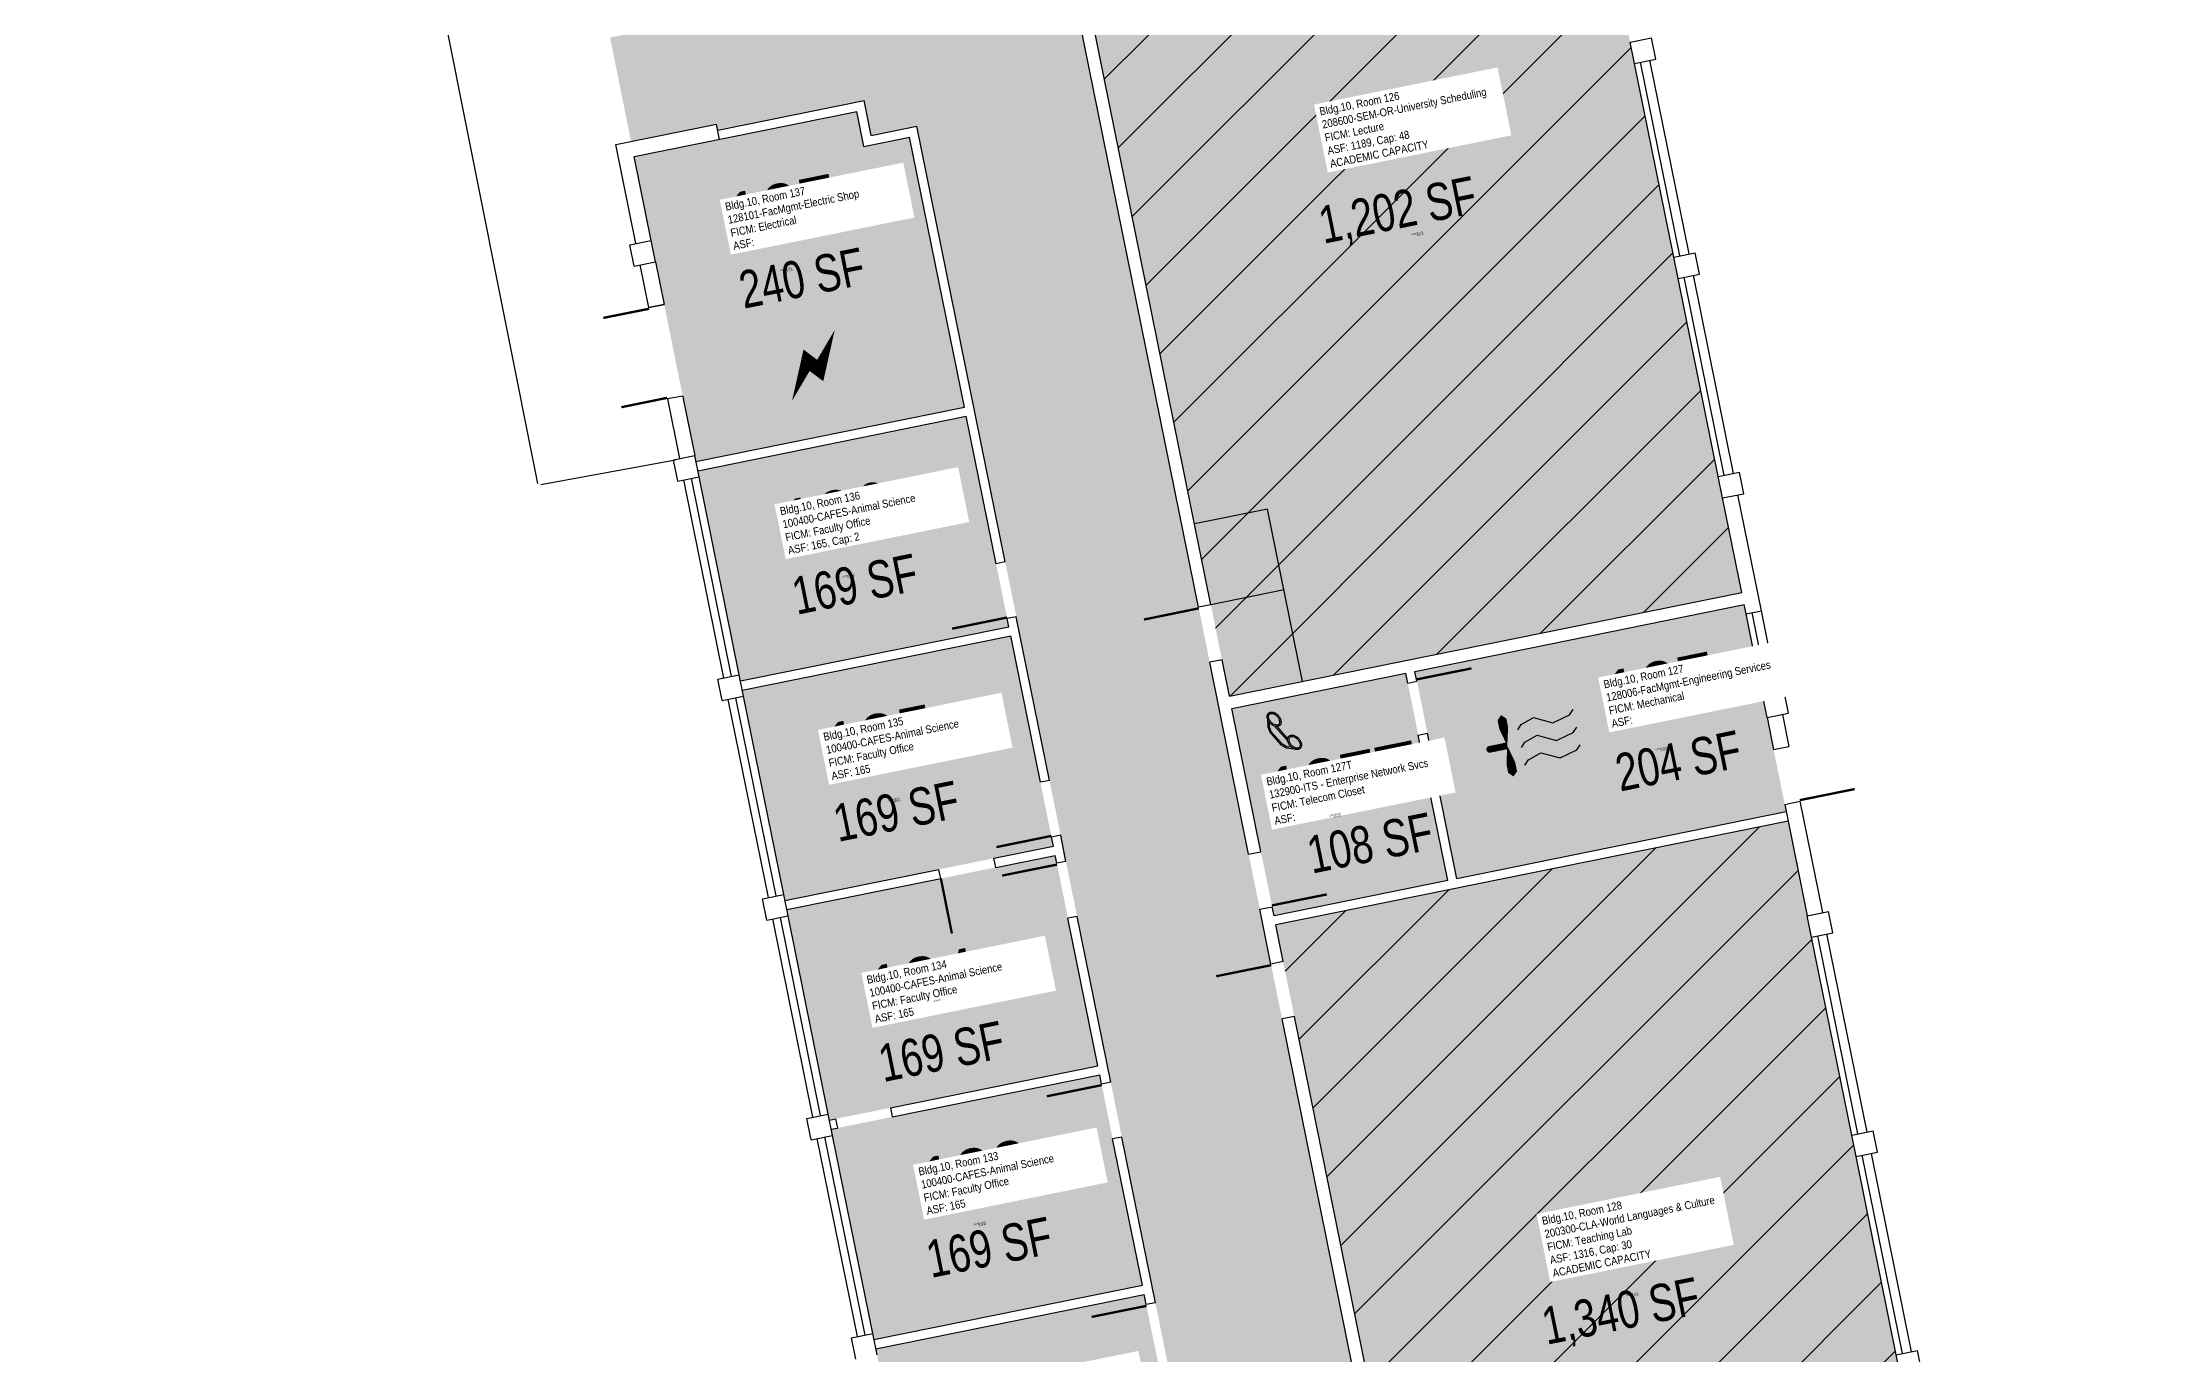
# Model space of a CAD drawing. Header units: inches. Extents: x 69210405 to 69213239, y 27678837 to 27683194.
# Drawn here: x 69210740 to 69212093, y 27679446 to 27680290 of the extents above; entities that cross this region are included whole.
import ezdxf
from ezdxf.enums import TextEntityAlignment as Align

# ---------------------------------------------------------------- set-up
doc = ezdxf.new("R2010")
doc.units = ezdxf.units.IN
doc.header["$LTSCALE"] = 0.25
doc.header["$MEASUREMENT"] = 0
doc.layers.get('0').update_dxf_attribs({"linetype": 'CONTINUOUS'})
for name, color, linetype in [('A-DOOR', 2, 'CONTINUOUS'), ('A-FLOR', 3, 'CONTINUOUS'), ('A-GLAZ', 1, 'CONTINUOUS'), ('A-IDEN-ICON', 4, 'CONTINUOUS'), ('A-IDEN-RNUM', 7, 'CONTINUOUS'), ('A-IDEN-SNUM', 4, 'CONTINUOUS'), ('A-IDEN-VNUM', 4, 'CONTINUOUS'), ('A-SITE', 3, 'CONTINUOUS'), ('A-WALL', 5, 'CONTINUOUS'), ('AREA-TEXT', 3, 'CONTINUOUS'), ('Rooms-Capacity', 4, 'CONTINUOUS'), ('Rooms-Category-Color', 7, 'CONTINUOUS'), ('Rooms-College-Color', 7, 'CONTINUOUS'), ('Rooms-Department-Color', 7, 'CONTINUOUS'), ('Rooms-Division-Color', 7, 'CONTINUOUS'), ('Rooms-Information', 7, 'CONTINUOUS')]:
    doc.layers.add(name, color=color, linetype=linetype)
doc.styles.add('CP_AREA', font='arial.ttf', dxfattribs={"height": 15})
doc.styles.add('CP_ROOMSNUMBER', font='arial.ttf', dxfattribs={"height": 1})
doc.styles.add('CP_ROOMVNUMBER', font='arial.ttf', dxfattribs={"width": 0.85, "height": 0.075})
pattern_1 = [(45, (0, 0), (-26.516504294, 26.516504294), [])]

# ---------------------------------------------------------------- blocks, each defined once
blk = doc.blocks.new('CPMECH')
at = {"color": 0, "linetype": 'ByBlock'}
for p, q in [((0.005, 0.025), (0.015, 0.035)), ((0.015, 0.035), (0.045, 0.045)), ((0.015, -0.005), (0.045, 0.005)), ((0.045, 0.045), (0.085, 0.025)), ((0.045, 0.005), (0.085, -0.015)), ((0.085, 0.025), (0.125, 0.035)), ((0.125, 0.035), (0.135, 0.045)), ((0.125, -0.005), (0.135, 0.005)), ((0.005, -0.015), (0.015, -0.005)), ((0.005, -0.055), (0.015, -0.045)), ((0.015, -0.045), (0.045, -0.035)), ((0.045, -0.035), (0.085, -0.055)), ((0.085, -0.015), (0.125, -0.005)), ((0.085, -0.055), (0.125, -0.045)), ((0.125, -0.045), (0.135, -0.035))]:
    blk.add_line(p, q, dxfattribs=at)
for points in [[(-0.025, -0.005, 0, 0.02, 0), (-0.025, 0.035, 0.02, 0.02, 0), (-0.025, 0.055, 0.02, 0, 0), (-0.025, 0.065, 0, 0, 0)], [(-0.025, -0.005, 0, 0.02, 0), (-0.025, -0.045, 0.02, 0.02, 0), (-0.025, -0.065, 0.02, 0, 0), (-0.025, -0.075, 0, 0, 0)]]:
    blk.add_lwpolyline(points, format="xyseb", dxfattribs=at)
at = {"color": 0, "linetype": 'ByBlock', "const_width": 0.015}
blk.add_lwpolyline([(-0.025, -0.005), (-0.065, -0.005)], dxfattribs=at)
at = {"color": 0, "linetype": 'ByBlock', "const_width": 0.0075}
blk.add_lwpolyline([(-0.0682, -0.0069, 1), (-0.0618, -0.0031, 1)], format="xyb", close=True, dxfattribs=at)
blk = doc.blocks.new('CPELECT')
at = {"color": 0, "linetype": 'ByBlock'}
blk.add_lwpolyline([(0.0623, 0.0629, 0, 0.03, 0), (0.0105, -0.0168, 0.03, 0.03, 0), (-0.0105, 0.0068, 0.03, 0, 0), (-0.0623, -0.0729, 0.03, 0, 0)], format="xyseb", dxfattribs=at)
blk = doc.blocks.new('CPPHONE')
at = {"color": 0, "linetype": 'ByBlock'}
for p, q in [((0.0096, 0.0252), (-0.0196, -0.0252)), ((0.0169, 0.0279), (-0.0182, -0.0329))]:
    blk.add_line(p, q, dxfattribs=at)
for points in [[(0.0288, 0.0786, 0.139889), (0.0216, 0.0804, 0.107118), (0.0122, 0.0781, 0.079812), (0.0039, 0.0722, 0.067459), (-0.0035, 0.0626, 0.067459), (-0.008, 0.0515, 0.079812), (-0.009, 0.0413, 0.107118), (-0.0064, 0.032, 0.139889), (-0.0012, 0.0267, 0.139889), (0.0061, 0.0248, 0.107118), (0.0155, 0.0272, 0.079812), (0.0238, 0.0331, 0.067459), (0.0312, 0.0426, 0.067459), (0.0357, 0.0538, 0.079812), (0.0367, 0.0639, 0.107118), (0.034, 0.0732, 0.139889)], [(0.0263, 0.0743, 0.139889), (0.0218, 0.0754, 0.107118), (0.0144, 0.0736, 0.079812), (0.0074, 0.0686, 0.067459), (0.0008, 0.0601, 0.067459), (-0.0032, 0.0502, 0.079812), (-0.004, 0.0417, 0.107118), (-0.0019, 0.0344, 0.139889), (0.0013, 0.031, 0.139889), (0.0059, 0.0298, 0.107118), (0.0133, 0.0317, 0.079812), (0.0203, 0.0367, 0.067459), (0.0268, 0.0451, 0.067459), (0.0309, 0.055, 0.079812), (0.0317, 0.0636, 0.107118), (0.0296, 0.0709, 0.139889)], [(-0.0262, -0.0167, 0.139889), (-0.0334, -0.0148, 0.107118), (-0.0428, -0.0172, 0.079812), (-0.0511, -0.0231, 0.067459), (-0.0585, -0.0326, 0.067459), (-0.063, -0.0438, 0.079812), (-0.064, -0.0539, 0.107118), (-0.0614, -0.0632, 0.139889), (-0.0562, -0.0686, 0.139889), (-0.0489, -0.0704, 0.107118), (-0.0395, -0.0681, 0.079812), (-0.0312, -0.0622, 0.067459), (-0.0238, -0.0526, 0.067459), (-0.0193, -0.0415, 0.079812), (-0.0183, -0.0313, 0.107118), (-0.021, -0.022, 0.139889)], [(-0.0287, -0.021, 0.139889), (-0.0332, -0.0198, 0.107118), (-0.0406, -0.0217, 0.079812), (-0.0476, -0.0267, 0.067459), (-0.0542, -0.0351, 0.067459), (-0.0582, -0.045, 0.079812), (-0.059, -0.0536, 0.107118), (-0.0569, -0.0609, 0.139889), (-0.0537, -0.0643, 0.139889), (-0.0491, -0.0654, 0.107118), (-0.0417, -0.0636, 0.079812), (-0.0347, -0.0586, 0.067459), (-0.0282, -0.0501, 0.067459), (-0.0241, -0.0402, 0.079812), (-0.0233, -0.0317, 0.107118), (-0.0254, -0.0244, 0.139889)]]:
    blk.add_lwpolyline(points, format="xyb", close=True, dxfattribs=at)
for points in [[(0.0364, 0.0572), (0.0417, 0.0308), (0.0382, 0.0108), (0.0082, -0.0411), (-0.0083, -0.0558), (-0.0338, -0.0645)], [(0.0334, 0.047), (0.0366, 0.0307), (0.0334, 0.0126), (0.0043, -0.0379), (-0.0109, -0.0514), (-0.0265, -0.0567)]]:
    blk.add_lwpolyline(points, dxfattribs=at)

msp = doc.modelspace()

# ---------------------------------------------------------------- hatches: boundary and pattern name
at = {"layer": 'Rooms-Capacity'}
h = msp.add_hatch(dxfattribs=at)
h.set_pattern_fill('ANSI31', color=256, scale=300, style=0)
h.set_pattern_definition(pattern_1)
h.paths.add_polyline_path([(69211503, 27679869.8), (69211832.3, 27679936.5), (69211820, 27679997.3), (69211817.2, 27680011), (69211791.4, 27680138.4), (69211788.6, 27680152.1), (69211763.4, 27680276.6), (69211760.6, 27680290.3), (69211732.6, 27680428.5), (69211468, 27680374.9), (69211454.5, 27680441.6), (69211389.8, 27680428.4)])
h = msp.add_hatch(dxfattribs=at)
h.set_pattern_fill('ANSI31', color=256, scale=300, style=0)
h.set_pattern_definition(pattern_1)
h.paths.add_polyline_path([(69211646.9, 27679160), (69211976.2, 27679226.7), (69211862.1, 27679789.5), (69211532.8, 27679722.8)])
at = {"layer": 'Rooms-Category-Color', "true_color": 0xadadad}
for points in [[(69211038.4, 27682122.3), (69211056, 27682125.9), (69211040.9, 27682200.4), (69211023.3, 27682196.8), (69211016.2, 27682232.1), (69211035.8, 27682236.1), (69211022.6, 27682300.8), (69211136.3, 27682323.8), (69211134.7, 27682331.7), (69211209.2, 27682346.8), (69212111.9, 27682529.7), (69212115.6, 27682511.6), (69212139.1, 27682516.3), (69212135.4, 27682534.5), (69212751, 27682659.2), (69212748.7, 27682671), (69212868.3, 27682695.2), (69212844.4, 27682812.8), (69210740, 27682386.4), (69210755.5, 27682309.9), (69210759.4, 27682310.7), (69210781.7, 27682200.9), (69210788.4, 27682167.6), (69210906, 27682191.4), (69211007.7, 27681689.7), (69211007.7, 27681689.7), (69211282.6, 27680333.3), (69211159.1, 27680308.2), (69211159.9, 27680304.3), (69211105, 27680293.2), (69211118.5, 27680226.5), (69211173.4, 27680237.6), (69211174.2, 27680233.7), (69211268.3, 27680252.8), (69211272.8, 27680230.2), (69211302.2, 27680236.2), (69211553.2, 27678997.7), (69211666.9, 27679020.8)], [(69211297.5, 27680229.1), (69211268.1, 27680223.2), (69211263.6, 27680245.7), (69211120.5, 27680216.7), (69211131.4, 27680162.8), (69211134.2, 27680149.1), (69211152.3, 27680059.9), (69211159.4, 27680024.6), (69211160.2, 27680020.7), (69211332.7, 27680055.6)], [(69211860.9, 27679795.4), (69211848.6, 27679856.1), (69211845.8, 27679869.9), (69211844.6, 27679875.7), (69211835.1, 27679922.8), (69211833.9, 27679928.7), (69211622.3, 27679885.8), (69211649.3, 27679752.5)], [(69211616.4, 27679884.6), (69211504.6, 27679861.9), (69211531.7, 27679728.6), (69211643.4, 27679751.3)]]:
    msp.add_hatch(color=253, dxfattribs=at).paths.add_polyline_path(points)
at = {"layer": 'Rooms-Category-Color', "true_color": 0xffff64}
msp.add_hatch(color=51, dxfattribs=at).paths.add_polyline_path([(69211503, 27679869.8), (69211832.3, 27679936.5), (69211820, 27679997.3), (69211817.2, 27680011), (69211791.4, 27680138.4), (69211788.6, 27680152.1), (69211763.4, 27680276.6), (69211760.6, 27680290.3), (69211732.6, 27680428.5), (69211468, 27680374.9), (69211454.5, 27680441.6), (69211389.8, 27680428.4)])
at = {"layer": 'Rooms-Category-Color', "true_color": 0xfa9ba3}
for points in [[(69211333.9, 27680049.8), (69211161.4, 27680014.8), (69211162.2, 27680010.9), (69211162.2, 27680010.9), (69211188, 27679883.5), (69211188, 27679883.5), (69211188.8, 27679879.6), (69211361.3, 27679914.5)], [(69211362.5, 27679908.6), (69211389.9, 27679773.4), (69211217.4, 27679738.4), (69211190, 27679873.7)], [(69211418.5, 27679632.3), (69211391.1, 27679767.5), (69211218.6, 27679732.6), (69211219.4, 27679728.6), (69211219.4, 27679728.6), (69211245.2, 27679601.2), (69211245.2, 27679601.2), (69211246, 27679597.3)], [(69211273.8, 27679460.1), (69211273.8, 27679460.1), (69211274.6, 27679456.2), (69211447.1, 27679491.1), (69211419.7, 27679626.4), (69211247.2, 27679591.4), (69211248, 27679587.5), (69211248, 27679587.5)], [(69211275.8, 27679450.3), (69211276.6, 27679446.4), (69211276.6, 27679446.4), (69211302.4, 27679319), (69211302.4, 27679319), (69211303.2, 27679315), (69211475.7, 27679350), (69211448.3, 27679485.2)]]:
    msp.add_hatch(color=241, dxfattribs=at).paths.add_polyline_path(points)
at = {"layer": 'Rooms-Category-Color', "true_color": 0xe3f498}
msp.add_hatch(color=61, dxfattribs=at).paths.add_polyline_path([(69211646.9, 27679160), (69211976.2, 27679226.7), (69211862.1, 27679789.5), (69211532.8, 27679722.8)])
at = {"layer": 'Rooms-College-Color', "true_color": 0xadadad}
for points in [[(69211038.4, 27682122.3), (69211056, 27682125.9), (69211040.9, 27682200.4), (69211023.3, 27682196.8), (69211016.2, 27682232.1), (69211035.8, 27682236.1), (69211022.6, 27682300.8), (69211136.3, 27682323.8), (69211134.7, 27682331.7), (69211209.2, 27682346.8), (69212111.9, 27682529.7), (69212115.6, 27682511.6), (69212139.1, 27682516.3), (69212135.4, 27682534.5), (69212751, 27682659.2), (69212748.7, 27682671), (69212868.3, 27682695.2), (69212844.4, 27682812.8), (69210740, 27682386.4), (69210755.5, 27682309.9), (69210759.4, 27682310.7), (69210781.7, 27682200.9), (69210788.4, 27682167.6), (69210906, 27682191.4), (69211007.7, 27681689.7), (69211007.7, 27681689.7), (69211282.6, 27680333.3), (69211159.1, 27680308.2), (69211159.9, 27680304.3), (69211105, 27680293.2), (69211118.5, 27680226.5), (69211173.4, 27680237.6), (69211174.2, 27680233.7), (69211268.3, 27680252.8), (69211272.8, 27680230.2), (69211302.2, 27680236.2), (69211553.2, 27678997.7), (69211666.9, 27679020.8)], [(69211297.5, 27680229.1), (69211268.1, 27680223.2), (69211263.6, 27680245.7), (69211120.5, 27680216.7), (69211131.4, 27680162.8), (69211134.2, 27680149.1), (69211152.3, 27680059.9), (69211159.4, 27680024.6), (69211160.2, 27680020.7), (69211332.7, 27680055.6)], [(69211860.9, 27679795.4), (69211848.6, 27679856.1), (69211845.8, 27679869.9), (69211844.6, 27679875.7), (69211835.1, 27679922.8), (69211833.9, 27679928.7), (69211622.3, 27679885.8), (69211649.3, 27679752.5)], [(69211616.4, 27679884.6), (69211504.6, 27679861.9), (69211531.7, 27679728.6), (69211643.4, 27679751.3)]]:
    msp.add_hatch(color=253, dxfattribs=at).paths.add_polyline_path(points)
at = {"layer": 'Rooms-College-Color', "true_color": 0xffff64}
msp.add_hatch(color=51, dxfattribs=at).paths.add_polyline_path([(69211503, 27679869.8), (69211832.3, 27679936.5), (69211820, 27679997.3), (69211817.2, 27680011), (69211791.4, 27680138.4), (69211788.6, 27680152.1), (69211763.4, 27680276.6), (69211760.6, 27680290.3), (69211732.6, 27680428.5), (69211468, 27680374.9), (69211454.5, 27680441.6), (69211389.8, 27680428.4)])
at = {"layer": 'Rooms-College-Color', "true_color": 0x80bc67}
for points in [[(69211333.9, 27680049.8), (69211161.4, 27680014.8), (69211162.2, 27680010.9), (69211162.2, 27680010.9), (69211188, 27679883.5), (69211188, 27679883.5), (69211188.8, 27679879.6), (69211361.3, 27679914.5)], [(69211362.5, 27679908.6), (69211389.9, 27679773.4), (69211217.4, 27679738.4), (69211190, 27679873.7)], [(69211418.5, 27679632.3), (69211391.1, 27679767.5), (69211218.6, 27679732.6), (69211219.4, 27679728.6), (69211219.4, 27679728.6), (69211245.2, 27679601.2), (69211245.2, 27679601.2), (69211246, 27679597.3)], [(69211273.8, 27679460.1), (69211273.8, 27679460.1), (69211274.6, 27679456.2), (69211447.1, 27679491.1), (69211419.7, 27679626.4), (69211247.2, 27679591.4), (69211248, 27679587.5), (69211248, 27679587.5)], [(69211275.8, 27679450.3), (69211276.6, 27679446.4), (69211276.6, 27679446.4), (69211302.4, 27679319), (69211302.4, 27679319), (69211303.2, 27679315), (69211475.7, 27679350), (69211448.3, 27679485.2)]]:
    msp.add_hatch(color=83, dxfattribs=at).paths.add_polyline_path(points)
at = {"layer": 'Rooms-College-Color', "true_color": 0xb2d6e9}
msp.add_hatch(color=254, dxfattribs=at).paths.add_polyline_path([(69211646.9, 27679160), (69211976.2, 27679226.7), (69211862.1, 27679789.5), (69211532.8, 27679722.8)])
at = {"layer": 'Rooms-Department-Color', "true_color": 0xacacac}
for points in [[(69211038.4, 27682122.3), (69211056, 27682125.9), (69211040.9, 27682200.4), (69211023.3, 27682196.8), (69211016.2, 27682232.1), (69211035.8, 27682236.1), (69211022.6, 27682300.8), (69211136.3, 27682323.8), (69211134.7, 27682331.7), (69211209.2, 27682346.8), (69212111.9, 27682529.7), (69212115.6, 27682511.6), (69212139.1, 27682516.3), (69212135.4, 27682534.5), (69212751, 27682659.2), (69212748.7, 27682671), (69212868.3, 27682695.2), (69212844.4, 27682812.8), (69210740, 27682386.4), (69210755.5, 27682309.9), (69210759.4, 27682310.7), (69210781.7, 27682200.9), (69210788.4, 27682167.6), (69210906, 27682191.4), (69211007.7, 27681689.7), (69211007.7, 27681689.7), (69211282.6, 27680333.3), (69211159.1, 27680308.2), (69211159.9, 27680304.3), (69211105, 27680293.2), (69211118.5, 27680226.5), (69211173.4, 27680237.6), (69211174.2, 27680233.7), (69211268.3, 27680252.8), (69211272.8, 27680230.2), (69211302.2, 27680236.2), (69211553.2, 27678997.7), (69211666.9, 27679020.8)], [(69211297.5, 27680229.1), (69211268.1, 27680223.2), (69211263.6, 27680245.7), (69211120.5, 27680216.7), (69211131.4, 27680162.8), (69211134.2, 27680149.1), (69211152.3, 27680059.9), (69211159.4, 27680024.6), (69211160.2, 27680020.7), (69211332.7, 27680055.6)], [(69211860.9, 27679795.4), (69211848.6, 27679856.1), (69211845.8, 27679869.9), (69211844.6, 27679875.7), (69211835.1, 27679922.8), (69211833.9, 27679928.7), (69211622.3, 27679885.8), (69211649.3, 27679752.5)], [(69211616.4, 27679884.6), (69211504.6, 27679861.9), (69211531.7, 27679728.6), (69211643.4, 27679751.3)]]:
    msp.add_hatch(color=253, dxfattribs=at).paths.add_polyline_path(points)
at = {"layer": 'Rooms-Department-Color', "true_color": 0x003fff}
msp.add_hatch(color=160, dxfattribs=at).paths.add_polyline_path([(69211503, 27679869.8), (69211832.3, 27679936.5), (69211820, 27679997.3), (69211817.2, 27680011), (69211791.4, 27680138.4), (69211788.6, 27680152.1), (69211763.4, 27680276.6), (69211760.6, 27680290.3), (69211732.6, 27680428.5), (69211468, 27680374.9), (69211454.5, 27680441.6), (69211389.8, 27680428.4)])
at = {"layer": 'Rooms-Department-Color', "true_color": 0xe3c5e1}
for points in [[(69211333.9, 27680049.8), (69211161.4, 27680014.8), (69211162.2, 27680010.9), (69211162.2, 27680010.9), (69211188, 27679883.5), (69211188, 27679883.5), (69211188.8, 27679879.6), (69211361.3, 27679914.5)], [(69211362.5, 27679908.6), (69211389.9, 27679773.4), (69211217.4, 27679738.4), (69211190, 27679873.7)], [(69211418.5, 27679632.3), (69211391.1, 27679767.5), (69211218.6, 27679732.6), (69211219.4, 27679728.6), (69211219.4, 27679728.6), (69211245.2, 27679601.2), (69211245.2, 27679601.2), (69211246, 27679597.3)], [(69211273.8, 27679460.1), (69211273.8, 27679460.1), (69211274.6, 27679456.2), (69211447.1, 27679491.1), (69211419.7, 27679626.4), (69211247.2, 27679591.4), (69211248, 27679587.5), (69211248, 27679587.5)], [(69211275.8, 27679450.3), (69211276.6, 27679446.4), (69211276.6, 27679446.4), (69211302.4, 27679319), (69211302.4, 27679319), (69211303.2, 27679315), (69211475.7, 27679350), (69211448.3, 27679485.2)]]:
    msp.add_hatch(color=254, dxfattribs=at).paths.add_polyline_path(points)
at = {"layer": 'Rooms-Department-Color', "true_color": 0xb2d6e9}
msp.add_hatch(color=254, dxfattribs=at).paths.add_polyline_path([(69211646.9, 27679160), (69211976.2, 27679226.7), (69211862.1, 27679789.5), (69211532.8, 27679722.8)])
at = {"layer": 'Rooms-Division-Color', "true_color": 0xadadad}
for points in [[(69211038.4, 27682122.3), (69211056, 27682125.9), (69211040.9, 27682200.4), (69211023.3, 27682196.8), (69211016.2, 27682232.1), (69211035.8, 27682236.1), (69211022.6, 27682300.8), (69211136.3, 27682323.8), (69211134.7, 27682331.7), (69211209.2, 27682346.8), (69212111.9, 27682529.7), (69212115.6, 27682511.6), (69212139.1, 27682516.3), (69212135.4, 27682534.5), (69212751, 27682659.2), (69212748.7, 27682671), (69212868.3, 27682695.2), (69212844.4, 27682812.8), (69210740, 27682386.4), (69210755.5, 27682309.9), (69210759.4, 27682310.7), (69210781.7, 27682200.9), (69210788.4, 27682167.6), (69210906, 27682191.4), (69211007.7, 27681689.7), (69211007.7, 27681689.7), (69211282.6, 27680333.3), (69211159.1, 27680308.2), (69211159.9, 27680304.3), (69211105, 27680293.2), (69211118.5, 27680226.5), (69211173.4, 27680237.6), (69211174.2, 27680233.7), (69211268.3, 27680252.8), (69211272.8, 27680230.2), (69211302.2, 27680236.2), (69211553.2, 27678997.7), (69211666.9, 27679020.8)], [(69211297.5, 27680229.1), (69211268.1, 27680223.2), (69211263.6, 27680245.7), (69211120.5, 27680216.7), (69211131.4, 27680162.8), (69211134.2, 27680149.1), (69211152.3, 27680059.9), (69211159.4, 27680024.6), (69211160.2, 27680020.7), (69211332.7, 27680055.6)], [(69211860.9, 27679795.4), (69211848.6, 27679856.1), (69211845.8, 27679869.9), (69211844.6, 27679875.7), (69211835.1, 27679922.8), (69211833.9, 27679928.7), (69211622.3, 27679885.8), (69211649.3, 27679752.5)], [(69211616.4, 27679884.6), (69211504.6, 27679861.9), (69211531.7, 27679728.6), (69211643.4, 27679751.3)]]:
    msp.add_hatch(color=253, dxfattribs=at).paths.add_polyline_path(points)
at = {"layer": 'Rooms-Division-Color', "true_color": 0x003fff}
msp.add_hatch(color=160, dxfattribs=at).paths.add_polyline_path([(69211503, 27679869.8), (69211832.3, 27679936.5), (69211820, 27679997.3), (69211817.2, 27680011), (69211791.4, 27680138.4), (69211788.6, 27680152.1), (69211763.4, 27680276.6), (69211760.6, 27680290.3), (69211732.6, 27680428.5), (69211468, 27680374.9), (69211454.5, 27680441.6), (69211389.8, 27680428.4)])
at = {"layer": 'Rooms-Division-Color', "true_color": 0xe3c5e1}
for points in [[(69211333.9, 27680049.8), (69211161.4, 27680014.8), (69211162.2, 27680010.9), (69211162.2, 27680010.9), (69211188, 27679883.5), (69211188, 27679883.5), (69211188.8, 27679879.6), (69211361.3, 27679914.5)], [(69211362.5, 27679908.6), (69211389.9, 27679773.4), (69211217.4, 27679738.4), (69211190, 27679873.7)], [(69211418.5, 27679632.3), (69211391.1, 27679767.5), (69211218.6, 27679732.6), (69211219.4, 27679728.6), (69211219.4, 27679728.6), (69211245.2, 27679601.2), (69211245.2, 27679601.2), (69211246, 27679597.3)], [(69211273.8, 27679460.1), (69211273.8, 27679460.1), (69211274.6, 27679456.2), (69211447.1, 27679491.1), (69211419.7, 27679626.4), (69211247.2, 27679591.4), (69211248, 27679587.5), (69211248, 27679587.5)], [(69211275.8, 27679450.3), (69211276.6, 27679446.4), (69211276.6, 27679446.4), (69211302.4, 27679319), (69211302.4, 27679319), (69211303.2, 27679315), (69211475.7, 27679350), (69211448.3, 27679485.2)]]:
    msp.add_hatch(color=254, dxfattribs=at).paths.add_polyline_path(points)
at = {"layer": 'Rooms-Division-Color', "true_color": 0xb2d6e9}
msp.add_hatch(color=254, dxfattribs=at).paths.add_polyline_path([(69211646.9, 27679160), (69211976.2, 27679226.7), (69211862.1, 27679789.5), (69211532.8, 27679722.8)])

# ---------------------------------------------------------------- linework, layer by layer
at = {"layer": 'A-DOOR'}
for points in [[(69211130.1, 27680118.9, 1.5, 1.5, 0), (69211100.7, 27680113, 0, 0, 0), (69211100.6, 27680113.7, 0, 0, 0.414214), (69211135.9, 27680090.3, 0, 0, 0.414214)], [(69211141.7, 27680061.6, 1.5, 1.5, 0), (69211112.3, 27680055.6, 0, 0, 0), (69211112.5, 27680054.9, 0, 0, -0.414214), (69211135.9, 27680090.3, 0, 0, -0.414214)], [(69211360.1, 27679920.4, 1.5, 1.5, 0), (69211324.8, 27679913.2, 0, 0, 0), (69211325, 27679912.5, 0, 0, -0.414214), (69211353.1, 27679954.9, 0, 0, -0.414214)], [(69211483.4, 27679926.3, 1.5, 1.5, 0), (69211448.1, 27679919.1, 0, 0, 0), (69211448, 27679919.9, 0, 0, 0.414214), (69211490.4, 27679891.7, 0, 0, 0.414214)], [(69211623.3, 27679880.6, 1.5, 1.5, 0), (69211658.6, 27679887.7, 0, 0, 0), (69211658.5, 27679888.5, 0, 0, -0.414214), (69211630.3, 27679846, 0, 0, -0.414214)], [(69211869.6, 27679803, 1.5, 1.5, 0), (69211904.9, 27679810.1, 0, 0, 0), (69211905, 27679809.4, 0, 0, 0.414214), (69211862.6, 27679837.5, 0, 0, 0.414214)], [(69211388.6, 27679780, 1.5, 1.5, 0), (69211353.3, 27679772.8, 0, 0, 0), (69211353.4, 27679772.1, 0, 0, -0.414214), (69211381.6, 27679814.5, 0, 0, -0.414214)], [(69211530.3, 27679735.3, 1.5, 1.5, 0), (69211565.6, 27679742.4, 0, 0, 0), (69211565.7, 27679741.7, 0, 0, 0.414214), (69211523.3, 27679769.8, 0, 0, 0.414214)], [(69211317.6, 27679752.6, 1.5, 1.5, 0), (69211324.7, 27679717.3, 0, 0, 0), (69211324, 27679717.2, 0, 0, 0.399711), (69211352.9, 27679759.8, 0, 0, 0.414214)], [(69211392.3, 27679761.6, 1.5, 1.5, 0), (69211357, 27679754.5, 0, 0, 0), (69211356.8, 27679755.2, 0, 0, 0.414214), (69211399.3, 27679727.1, 0, 0, 0.414214)], [(69211529.9, 27679696.9, 1.5, 1.5, 0), (69211494.6, 27679689.8, 0, 0, 0), (69211494.4, 27679690.5, 0, 0, 0.414214), (69211536.9, 27679662.4, 0, 0, 0.414214)], [(69211421, 27679619.8, 1.5, 1.5, 0), (69211385.7, 27679612.6, 0, 0, 0), (69211385.6, 27679613.4, 0, 0, 0.414214), (69211428, 27679585.2, 0, 0, 0.414214)], [(69211449.8, 27679477.9, 1.5, 1.5, 0), (69211414.5, 27679470.8, 0, 0, 0), (69211414.3, 27679471.5, 0, 0, 0.414214), (69211456.8, 27679443.4, 0, 0, 0.414214)]]:
    msp.add_lwpolyline(points, format="xyseb", dxfattribs=at)
at = {"layer": 'A-FLOR'}
for p, q in [((69211527.6, 27679990.1), (69211480.6, 27679980.6)), ((69211550.1, 27679879.3), (69211527.6, 27679990.1)), ((69211538.2, 27679938.2), (69211491.1, 27679928.6))]:
    msp.add_line(p, q, dxfattribs=at)
at = {"layer": 'A-GLAZ'}
for p, q in [((69211788.6, 27680152.1), (69211763.4, 27680276.6)), ((69211792.5, 27680152.9), (69211767.3, 27680277.4)), ((69211798.4, 27680154.1), (69211773.2, 27680278.6)), ((69211817.2, 27680011), (69211791.4, 27680138.4)), ((69211821.1, 27680011.8), (69211795.3, 27680139.2)), ((69211827, 27680013), (69211801.2, 27680140.4)), ((69211178.2, 27679881.5), (69211152.4, 27680008.9)), ((69211183.1, 27679882.5), (69211157.3, 27680009.9)), ((69211188, 27679883.5), (69211162.2, 27680010.9)), ((69211844.6, 27679875.7), (69211835.1, 27679922.8)), ((69211848.5, 27679876.5), (69211839, 27679923.6)), ((69211854.4, 27679877.7), (69211844.9, 27679924.8)), ((69211206.8, 27679740.4), (69211181, 27679867.8)), ((69211211.7, 27679741.4), (69211185.9, 27679868.8)), ((69211216.6, 27679742.4), (69211190.8, 27679869.8)), ((69211245.2, 27679601.2), (69211219.4, 27679728.6)), ((69211235.4, 27679599.2), (69211209.6, 27679726.6)), ((69211240.3, 27679600.2), (69211214.5, 27679727.6)), ((69211903, 27679587.6), (69211877.2, 27679715)), ((69211906.9, 27679588.4), (69211881.1, 27679715.8)), ((69211912.8, 27679589.6), (69211887, 27679717)), ((69211264, 27679458.1), (69211238.2, 27679585.5)), ((69211268.9, 27679459.1), (69211243.1, 27679586.5)), ((69211273.8, 27679460.1), (69211248, 27679587.5)), ((69211931.6, 27679446.5), (69211905.8, 27679573.9)), ((69211935.5, 27679447.3), (69211909.7, 27679574.7)), ((69211941.4, 27679448.4), (69211915.6, 27679575.9))]:
    msp.add_line(p, q, dxfattribs=at)
at = {"layer": 'A-SITE'}
for p, q in [((69211058.5, 27680006.6), (69210994.1, 27680330.4)), ((69211060.5, 27680006), (69211147.1, 27680021.8))]:
    msp.add_line(p, q, dxfattribs=at)
at = {"layer": 'A-WALL'}
for p, q in [((69211483.2, 27679927), (69211393.9, 27680368)), ((69211491.1, 27679928.6), (69211401.8, 27680369.6)), ((69211760.6, 27680290.3), (69211774.3, 27680293.1)), ((69211763.4, 27680276.6), (69211760.6, 27680290.3)), ((69211777.1, 27680279.4), (69211774.3, 27680293.1)), ((69211763.4, 27680276.6), (69211777.1, 27680279.4)), ((69211120.5, 27680216.7), (69211263.6, 27680245.7)), ((69211174.2, 27680233.7), (69211268.3, 27680252.8)), ((69211268.1, 27680223.2), (69211263.6, 27680245.7)), ((69211272.8, 27680230.2), (69211268.3, 27680252.8)), ((69211108.7, 27680224.5), (69211173.4, 27680237.6)), ((69211175.4, 27680227.8), (69211173.4, 27680237.6)), ((69211268.1, 27680223.2), (69211297.5, 27680229.1)), ((69211272.8, 27680230.2), (69211302.2, 27680236.2)), ((69211332.7, 27680055.6), (69211297.5, 27680229.1)), ((69211359, 27679956.1), (69211302.2, 27680236.2)), ((69211121.6, 27680160.8), (69211108.7, 27680224.5)), ((69211131.4, 27680162.8), (69211120.5, 27680216.7)), ((69211117.7, 27680160), (69211131.4, 27680162.8)), ((69211134.2, 27680149.1), (69211131.4, 27680162.8)), ((69211120.5, 27680146.3), (69211117.7, 27680160)), ((69211120.5, 27680146.3), (69211134.2, 27680149.1)), ((69211134.2, 27680149.1), (69211139.8, 27680121.6)), ((69211788.6, 27680152.1), (69211802.3, 27680154.9)), ((69211791.4, 27680138.4), (69211788.6, 27680152.1)), ((69211805.1, 27680141.2), (69211802.3, 27680154.9)), ((69211130, 27680119.7), (69211124.4, 27680147.1)), ((69211791.4, 27680138.4), (69211805.1, 27680141.2)), ((69211130, 27680119.7), (69211139.8, 27680121.6)), ((69211139.8, 27680121.6), (69211130, 27680119.7)), ((69211151.7, 27680062.8), (69211141.9, 27680060.9)), ((69211141.9, 27680060.9), (69211149.6, 27680022.6)), ((69211151.7, 27680062.8), (69211152.3, 27680059.9)), ((69211152.3, 27680059.9), (69211159.4, 27680024.6)), ((69211160.2, 27680020.7), (69211332.7, 27680055.6)), ((69211161.4, 27680014.8), (69211333.9, 27680049.8)), ((69211353.1, 27679954.9), (69211333.9, 27680049.8)), ((69211145.7, 27680021.8), (69211159.4, 27680024.6)), ((69211148.5, 27680008.1), (69211145.7, 27680021.8)), ((69211162.2, 27680010.9), (69211159.4, 27680024.6)), ((69211817.2, 27680011), (69211830.9, 27680013.8)), ((69211833.7, 27680000), (69211830.9, 27680013.8)), ((69211148.5, 27680008.1), (69211162.2, 27680010.9)), ((69211820, 27679997.3), (69211817.2, 27680011)), ((69211820, 27679997.3), (69211833.7, 27680000)), ((69211844.9, 27679924.8), (69211829.8, 27679999.2)), ((69211832.3, 27679936.5), (69211820, 27679997.3)), ((69211359, 27679956.1), (69211353.1, 27679954.9)), ((69211503, 27679869.8), (69211832.3, 27679936.5)), ((69211366.1, 27679920.9), (69211360.3, 27679919.7)), ((69211361.3, 27679914.5), (69211360.3, 27679919.7)), ((69211387.4, 27679815.7), (69211366.1, 27679920.9)), ((69211491.1, 27679928.6), (69211483.2, 27679927)), ((69211622.3, 27679885.8), (69211833.9, 27679928.7)), ((69211835.1, 27679922.8), (69211833.9, 27679928.7)), ((69211835.1, 27679922.8), (69211844.9, 27679924.8)), ((69211188.8, 27679879.6), (69211361.3, 27679914.5)), ((69211190, 27679873.7), (69211362.5, 27679908.6)), ((69211381.6, 27679814.5), (69211362.5, 27679908.6)), ((69211498.3, 27679893.3), (69211490.4, 27679891.7)), ((69211515.4, 27679768.2), (69211490.4, 27679891.7)), ((69211503, 27679869.8), (69211498.3, 27679893.3)), ((69211174.3, 27679880.7), (69211188, 27679883.5)), ((69211177.1, 27679867), (69211174.3, 27679880.7)), ((69211190.8, 27679869.8), (69211188, 27679883.5)), ((69211504.6, 27679861.9), (69211616.4, 27679884.6)), ((69211617.7, 27679878.3), (69211616.4, 27679884.6)), ((69211617.7, 27679878.3), (69211623.5, 27679879.5)), ((69211623.5, 27679879.5), (69211622.3, 27679885.8)), ((69211844.6, 27679875.7), (69211854.4, 27679877.7)), ((69211854.4, 27679877.7), (69211855.6, 27679871.8)), ((69211177.1, 27679867), (69211190.8, 27679869.8)), ((69211844.6, 27679875.7), (69211845.8, 27679869.9)), ((69211845.8, 27679869.9), (69211859.5, 27679872.6)), ((69211848.6, 27679856.1), (69211845.8, 27679869.9)), ((69211862.3, 27679858.9), (69211859.5, 27679872.6)), ((69211523.3, 27679769.8), (69211504.6, 27679861.9)), ((69211848.6, 27679856.1), (69211862.3, 27679858.9)), ((69211848.6, 27679856.1), (69211852.8, 27679835.5)), ((69211858.4, 27679858.1), (69211862.6, 27679837.5)), ((69211624.4, 27679844.8), (69211630.3, 27679846)), ((69211643.4, 27679751.3), (69211624.4, 27679844.8)), ((69211649.3, 27679752.5), (69211630.3, 27679846)), ((69211852.8, 27679835.5), (69211862.6, 27679837.5)), ((69211387.4, 27679815.7), (69211381.6, 27679814.5)), ((69211859.9, 27679800.3), (69211869.7, 27679802.3)), ((69211859.9, 27679800.3), (69211874.4, 27679728.7)), ((69211869.7, 27679802.3), (69211884.2, 27679730.7)), ((69211862.1, 27679789.5), (69211532.8, 27679722.8)), ((69211860.9, 27679795.4), (69211649.3, 27679752.5)), ((69211351.7, 27679765.6), (69211389.9, 27679773.4)), ((69211394.6, 27679780.5), (69211388.7, 27679779.3)), ((69211389.9, 27679773.4), (69211388.7, 27679779.3)), ((69211398, 27679763.5), (69211394.6, 27679780.5)), ((69211515.4, 27679768.2), (69211523.3, 27679769.8)), ((69211217.4, 27679738.4), (69211316.4, 27679758.5)), ((69211352.9, 27679759.8), (69211391.1, 27679767.5)), ((69211392.1, 27679762.4), (69211391.1, 27679767.5)), ((69211398, 27679763.5), (69211392.1, 27679762.4)), ((69211202.9, 27679739.6), (69211216.6, 27679742.4)), ((69211219.4, 27679728.6), (69211216.6, 27679742.4)), ((69211218.6, 27679732.6), (69211317.6, 27679752.6)), ((69211643.4, 27679751.3), (69211531.7, 27679728.6)), ((69211205.7, 27679725.8), (69211202.9, 27679739.6)), ((69211205.7, 27679725.8), (69211219.4, 27679728.6)), ((69211405.2, 27679728.3), (69211399.3, 27679727.1)), ((69211426.8, 27679621.7), (69211405.2, 27679728.3)), ((69211522.6, 27679732.9), (69211530.5, 27679734.5)), ((69211529.7, 27679697.6), (69211522.6, 27679732.9)), ((69211531.7, 27679728.6), (69211530.5, 27679734.5)), ((69211874.4, 27679728.7), (69211888.1, 27679731.5)), ((69211877.2, 27679715), (69211874.4, 27679728.7)), ((69211890.9, 27679717.8), (69211888.1, 27679731.5)), ((69211418.5, 27679632.3), (69211399.3, 27679727.1)), ((69211537.6, 27679699.2), (69211532.8, 27679722.8)), ((69211877.2, 27679715), (69211890.9, 27679717.8)), ((69211537.6, 27679699.2), (69211529.7, 27679697.6)), ((69211544.8, 27679664), (69211536.9, 27679662.4)), ((69211618.4, 27679260.1), (69211536.9, 27679662.4)), ((69211626.3, 27679261.6), (69211544.8, 27679664)), ((69211285.2, 27679605.2), (69211418.5, 27679632.3)), ((69211286.4, 27679599.4), (69211419.7, 27679626.4)), ((69211420.9, 27679620.5), (69211419.7, 27679626.4)), ((69211426.8, 27679621.7), (69211420.9, 27679620.5)), ((69211231.5, 27679598.4), (69211245.2, 27679601.2)), ((69211234.3, 27679584.7), (69211231.5, 27679598.4)), ((69211248, 27679587.5), (69211245.2, 27679601.2)), ((69211246, 27679597.3), (69211249.9, 27679598.1)), ((69211234.3, 27679584.7), (69211248, 27679587.5)), ((69211247.2, 27679591.4), (69211251.1, 27679592.2)), ((69211433.9, 27679586.4), (69211428, 27679585.2)), ((69211447.1, 27679491.1), (69211428, 27679585.2)), ((69211455.5, 27679479.8), (69211433.9, 27679586.4)), ((69211903, 27679587.6), (69211916.7, 27679590.4)), ((69211905.8, 27679573.9), (69211903, 27679587.6)), ((69211919.5, 27679576.6), (69211916.7, 27679590.4)), ((69211905.8, 27679573.9), (69211919.5, 27679576.6)), ((69211274.6, 27679456.2), (69211447.1, 27679491.1)), ((69211275.8, 27679450.3), (69211448.3, 27679485.2)), ((69211449.6, 27679478.7), (69211448.3, 27679485.2)), ((69211455.5, 27679479.8), (69211449.6, 27679478.7)), ((69211260.1, 27679457.3), (69211273.8, 27679460.1)), ((69211276.6, 27679446.4), (69211273.8, 27679460.1)), ((69211262.9, 27679443.6), (69211260.1, 27679457.3)), ((69211931.6, 27679446.5), (69211945.3, 27679449.2)), ((69211934.4, 27679432.7), (69211931.6, 27679446.5)), ((69211948.1, 27679435.5), (69211945.3, 27679449.2))]:
    msp.add_line(p, q, dxfattribs=at)
for points in [[(69211317.6, 27679752.6), (69211316.4, 27679758.5)], [(69211352.9, 27679759.8), (69211351.7, 27679765.6)], [(69211249.9, 27679598.1), (69211251.1, 27679592.2)], [(69211285.2, 27679605.2), (69211286.4, 27679599.4)]]:
    msp.add_lwpolyline(points, dxfattribs=at)

# ---------------------------------------------------------------- block references
at = {"layer": 'A-IDEN-ICON'}
for name, p, xscale, yscale, zscale, rotation in [('CPELECT', (69211235.4, 27680083.9), 288, 288, 288, 11.45510381953285), ('CPMECH', (69211688.4, 27679840.8), 288, 288, 288, 11.45510381953285), ('CPPHONE', (69211536.1, 27679846.2), -179.9999999999999, 180, 180, 11.65109319472409)]:
    msp.add_blockref(name, p, dxfattribs=dict(at, xscale=xscale, yscale=yscale, zscale=zscale, rotation=rotation))

# ---------------------------------------------------------------- texts
at = {"layer": 'A-IDEN-RNUM', "style": 'CP_ROOMSNUMBER', "width": 0.85}
for s, p in [('0126-00', (69211625.5, 27680166.5)), ('0137-00', (69211220, 27680143.5)), ('0136-00', (69211259.9, 27679946.5)), ('0127-00', (69211782.5, 27679835.3)), ('0135-00', (69211289.1, 27679802.5)), ('0127-T0', (69211572.4, 27679792.7)), ('0134-00', (69211315.1, 27679674.1)), ('0133-00', (69211344.3, 27679530)), ('0128-00', (69211763.7, 27679484.4))]:
    msp.add_text(s, height=1, rotation=11.46, dxfattribs=at).set_placement(p, align=Align.MIDDLE_CENTER)
at = {"layer": 'A-IDEN-SNUM', "style": 'CP_ROOMSNUMBER', "width": 0.85}
for s, p in [('0100012600', (69211623.8, 27680167.4)), ('0100013700', (69211218.2, 27680144.4)), ('0100013600', (69211258.2, 27679947.4)), ('0100012700', (69211780.7, 27679836.2)), ('0100013500', (69211287.4, 27679803.4)), ('01000127T0', (69211570.7, 27679793.7)), ('0100013400', (69211313.4, 27679675)), ('0100013300', (69211342.6, 27679530.9)), ('0100012800', (69211762, 27679485.3))]:
    msp.add_text(s, height=1, rotation=11.46, dxfattribs=at).set_placement(p, align=Align.MIDDLE_CENTER)
at = {"layer": 'A-IDEN-VNUM', "style": 'CP_ROOMVNUMBER', "width": 0.85}
for s, p in [('126', (69211599.7, 27680234.1)), ('137', (69211216.1, 27680181.3)), ('136', (69211251.6, 27679984.1)), ('127', (69211780.6, 27679874.2)), ('135', (69211279.2, 27679840.5)), ('127T', (69211576.6, 27679814.3)), ('134', (69211307.1, 27679684.3)), ('133', (69211340.3, 27679561.1)), ('128', (69211742.7, 27679521))]:
    msp.add_text(s, height=36, rotation=11.4551, dxfattribs=at).set_placement(p, align=Align.MIDDLE_CENTER)
at = {"layer": 'AREA-TEXT', "style": 'CP_AREA', "width": 0.75}
for s, p in [('1,202 SF', (69211611.1, 27680182.5)), ('240 SF', (69211228.3, 27680138.7)), ('169 SF', (69211262.3, 27679941.9)), ('204 SF', (69211791.5, 27679828.3)), ('169 SF', (69211288.9, 27679795.9)), ('108 SF', (69211593.4, 27679775.5)), ('169 SF', (69211317.9, 27679641.5)), ('169 SF', (69211348.6, 27679515.6)), ('1,340 SF', (69211754.5, 27679474.7))]:
    msp.add_text(s, height=24, rotation=11.4551, dxfattribs=at).set_placement(p, align=Align.MIDDLE_CENTER)

# ---------------------------------------------------------------- next in the draw order: texts
at = {"layer": 'Rooms-Information', "width": 115.2, "attachment_point": 7, "rotation": 11.4551, "style": 'CP_ROOMVNUMBER', "bg_fill": 3, "box_fill_scale": 1.5, "bg_fill_color": 256, "bg_fill_true_color": 13158600, "bg_fill_transparency": 0}
for s, insert, char_height in [('Bldg.10, Room 126^M^J208600-SEM-OR-University Scheduling^M^JFICM: Lecture^M^JASF: 1189, Cap: 48^M^JACADEMIC CAPACITY', (69211568.3, 27680209.4), 5.1429), ('Bldg.10, Room 137^M^J128101-FacMgmt-Electric Shop^M^JFICM: Electrical^M^JASF: ', (69211184.7, 27680156.6), 5.143), ('Bldg.10, Room 136^M^J100400-CAFES-Animal Science^M^JFICM: Faculty Office^M^JASF: 165, Cap: 2', (69211220.2, 27679959.4), 5.143), ('Bldg.10, Room 127^M^J128006-FacMgmt-Engineering Services^M^JFICM: Mechanical^M^JASF: ', (69211749.2, 27679849.5), 5.143), ('Bldg.10, Room 135^M^J100400-CAFES-Animal Science^M^JFICM: Faculty Office^M^JASF: 165', (69211247.8, 27679815.8), 5.143), ('Bldg.10, Room 127T^M^J132900-ITS - Enterprise Network Svcs^M^JFICM: Telecom Closet^M^JASF: ', (69211532.5, 27679787), 5.143), ('Bldg.10, Room 134^M^J100400-CAFES-Animal Science^M^JFICM: Faculty Office^M^JASF: 165', (69211275.7, 27679659.6), 5.143), ('Bldg.10, Room 133^M^J100400-CAFES-Animal Science^M^JFICM: Faculty Office^M^JASF: 165', (69211308.9, 27679536.3), 5.143), ('Bldg.10, Room 128^M^J200300-CLA-World Languages & Culture^M^JFICM: Teaching Lab^M^JASF: 1316, Cap: 30^M^JACADEMIC CAPACITY', (69211711.3, 27679496.2), 5.1429), ('Bldg.10, Room 132^M^J100400-CAFES-Animal Science^M^JFICM: Faculty Office^M^JASF: 165', (69211335.8, 27679392.7), 5.143)]:
    msp.add_mtext(s, dxfattribs=dict(at, insert=insert, char_height=char_height))

doc.saveas('drawing.dxf')
